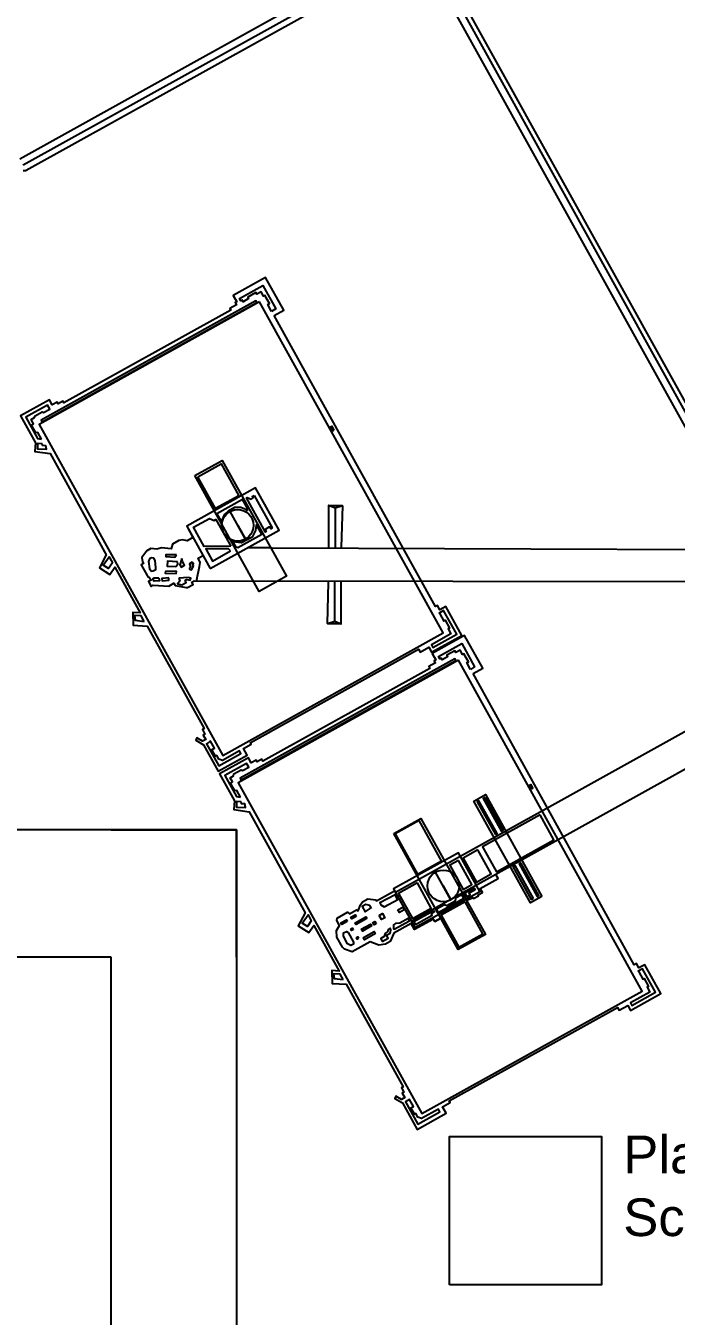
# Model space of a CAD drawing. Header units: millimetres. Extents: x 3191 to 879702, y -27549 to 222194.
# Drawn here: x 752910 to 758092, y 18886 to 29160 of the extents above; entities that cross this region are included whole.
import ezdxf

# ---------------------------------------------------------------- set-up
doc = ezdxf.new("R2010")
doc.units = ezdxf.units.MM
doc.header["$MEASUREMENT"] = 0
doc.layers.add('Granulator', color=11, linetype='Continuous')
doc.layers.add('Worker-Walkway', color=8, linetype='Continuous')
doc.styles.get("Standard").update_dxf_attribs({"font": 'arial.ttf'})

msp = doc.modelspace()

# ---------------------------------------------------------------- linework, layer by layer
at = {"layer": 'Granulator'}
for points in [[(760322.24655, 25348.25233), (759160.59611, 24703.04966), (759136.77377, 24689.81828), (759106.0477, 24677.64097), (759079.80771, 24678.39817), (759034.12003, 24686.20691), (758991.205, 24708.9461), (758958.24704, 24738.57392), (756206.54482, 29692.8561), (756200.07235, 29704.50941), (756181.63249, 29730.51196), (756140.1924, 29768.42475), (756086.6674, 29789.63328), (756051.8714, 29804.21842), (756023.07341, 29808.10367), (755974.38695, 29809.77879), (755927.59611, 29802.07521), (755878.93218, 29775.04634), (752862.61934, 28099.72902)], [(752888.8571, 28052.48942), (752888.8571, 28052.48942), (755901.19824, 29725.60078), (755927.75113, 29740.34876), (755990.07635, 29757.4157), (756043.23765, 29750.6678), (756107.0803, 29727.47015), (756150.79603, 29694.63721), (756171.72026, 29671.24749), (758923.3113, 24717.16547), (758953.36454, 24672.58671), (758997.21989, 24644.3647), (759040.54557, 24628.78818), (759078.96203, 24624.46402), (759121.8859, 24628.58075), (759151.6359, 24633.99761), (760348.69224, 25298.86539)], [(760375.55083, 25253.69653), (759201.77213, 24601.7576), (759159.5017, 24578.2798), (759126.38389, 24574.07245), (759064.49244, 24572.30342), (759006.45853, 24584.01781), (758953.68413, 24606.68734), (758894.37554, 24656.44389), (756132.84916, 29628.41391), (756119.14994, 29653.07858), (756093.67436, 29677.47777), (756066.71196, 29692.58307), (756030.21742, 29706.08108), (755985.92801, 29707.77879), (755955.97511, 29697.11897), (755894.97591, 29663.23886), (752913.86108, 28007.47119)], [(752888.8571, 28007.47119), (752913.86108, 28007.47119)], [(754888.85909, 26854.68816), (754965.06095, 26897.01211), (754820.36423, 27157.53026), (754562.40593, 27014.25534), (754590.80043, 26963.13267), (754579.11162, 26956.64048), (754589.11704, 26938.62628), (754536.51386, 26909.40948), (754544.08575, 26895.77674), (753214.27547, 26157.17491), (753206.333, 26171.47488), (753168.97019, 26150.72286), (753161.31864, 26164.49904), (753121.19984, 26142.2163), (753098.58528, 26182.93251), (752868.44472, 26055.10809), (752987.71595, 25840.36708), (752982.85305, 25771.17054), (753104.31071, 25754.50915), (753551.7416, 24948.93547), (753496.29901, 24845.83334), (753579.74242, 24792.11083), (753618.96431, 24849.40396), (753821.33945, 24485.03912), (753763.03839, 24488.81174), (753766.9059, 24387.66273), (753876.35349, 24381.30903), (754330.28937, 23564.02349), (754317.28571, 23556.80101), (754337.61824, 23520.19346), (754324.2725, 23512.78098), (754343.7436, 23477.72438), (754318.60554, 23463.76223), (754273.27313, 23490.5438), (754264.85622, 23472.06684), (754325.52868, 23435.94395), (754442.64922, 23225.07512), (754672.93714, 23352.9814), (754643.81659, 23405.41129), (754704.64562, 23439.19689), (754698.09778, 23450.98591), (756039.63371, 24196.10039), (756052.29452, 24173.30532), (756121.68799, 24211.84776), (756143.58532, 24172.42288), (756383.71917, 24305.79777), (756255.66068, 24536.35975), (756209.23172, 24510.57222), (756190.106, 24545.00698), (756173.13239, 24535.57952), (754888.85909, 26854.68816)], [(754868.69101, 26885.52153), (754837.72507, 26941.27393), (754850.95942, 26948.62453), (754815.61976, 27012.25157), (754805.22122, 27006.47602), (754785.8018, 27041.43957), (754751.45549, 27022.36298), (754743.75781, 27036.22221), (754679.16144, 27000.34417), (754685.80937, 26988.37495), (754641.69519, 26963.8731), (754633.9975, 26977.73233), (754622.96918, 26971.60699), (754612.64711, 26990.19128), (754797.61214, 27092.92436), (754901.00699, 26906.76786), (754868.69101, 26885.52153)], [(753035.38072, 25870.02558), (753006.38571, 25922.22943), (752989.15855, 25919.82973), (752956.58369, 25978.47889), (752971.19913, 25991.65616), (752952.54156, 26025.24804), (752979.9444, 26040.4681), (752983.60157, 26055.1492), (753040.33785, 26086.66161), (753052.58489, 26082.07904), (753101.26285, 26109.11571), (753084.43857, 26139.40686), (752911.00447, 26043.07827), (753004.43322, 25874.86516), (753035.38072, 25870.02558)], [(755365.43689, 25940.42613), (755356.34705, 25935.37746), (755338.96487, 25966.67309), (755348.05471, 25971.72175), (755365.43689, 25940.42613)], [(753040.2776, 25833.10973), (753002.42292, 25834.43245), (753003.12755, 25791.39301), (753074.71843, 25788.5685), (753069.21016, 25816.71174), (753042.42236, 25817.85599), (753040.2776, 25833.10973)], [(754681.40424, 25307.87034), (754636.82631, 25388.13036), (754432.75621, 25274.78596)], [(754729.65606, 25419.99902), (754872.67706, 25162.49791), (754861.38646, 25156.2269), (754853.02802, 25171.2758), (754816.22834, 25150.83656), (754826.21208, 25132.8614), (754818.68531, 25128.68089), (754667.53806, 25400.81286), (754672.97372, 25403.83192), (754704.98033, 25391.52471), (754721.28906, 25400.58289), (754715.02004, 25411.8699), (754729.65606, 25419.99902)], [(754432.75621, 25274.78596), (754463.86786, 25218.7712), (754474.69533, 25224.78498), (754495.48151, 25272.40041), (754524.12476, 25297.7527), (754575.97359, 25326.55052), (754623.02058, 25326.49846), (754664.54069, 25312.43077), (754670.55307, 25301.60582), (754681.50508, 25307.68878)], [(754598.83861, 25182.56937), (754660.04252, 25072.37523), (754537.63469, 25292.76351)], [(755432.14706, 25337.64799), (755322.57353, 25339.94061), (755322.68006, 25015.7844), (755322.68504, 25000.63455)], [(755322.57353, 25339.94061), (755432.14706, 25337.64799), (755423.26102, 25009.73308), (755423.00359, 25000.23337)], [(755432.14706, 25337.64799), (755375.0461, 25318.64108), (755322.57353, 25339.94061)], [(755375.0461, 25318.64108), (755373.92904, 25009.53279), (755373.89614, 25000.42976)], [(754192.65765, 25176.06352), (754242.15575, 25086.94502), (754194.8742, 25060.68395), (754161.12479, 25067.8426), (754130.32093, 25061.75666), (754079.75711, 25033.67255), (754068.69931, 24995.01268), (753991.55643, 25002.87176), (753955.04085, 24994.16458), (753905.46848, 24998.04641), (753873.86588, 24980.49372), (753835.46589, 24925.54576), (753839.24901, 24892.92478), (753847.20333, 24878.60347), (753829.50608, 24868.77409), (753876.76336, 24783.69007), (753882.61212, 24773.1597), (753894.12682, 24771.28844), (753907.92991, 24746.43677), (753886.8618, 24734.73514), (753907.91685, 24696.82672), (753916.34445, 24701.50757), (753925.6141, 24706.65611), (754050.64596, 24698.94001), (754090.67617, 24721.17355), (754099.79999, 24704.74662), (754189.15921, 24688.79153), (754198.63969, 24687.09879), (754243.51962, 24712.02595), (754232.61165, 24731.66512), (754251.15183, 24741.96269), (760433.69203, 24732.4576)], [(754542.91375, 25016.02503), (754332.5926, 25013.73555), (754246.89808, 25168.02362), (754373.63481, 25238.4156), (754410.81662, 25222.26677), (754425.01495, 25230.15279), (754543.7023, 25016.463)], [(754561.38932, 25046.50603), (754579.63772, 25013.65083), (754598.38943, 25006.52572), (754789.80936, 25112.84398), (754748.78707, 25186.70226), (754744.31715, 25184.21958), (754740.24586, 25141.37474), (754713.79591, 25089.88422), (754629.12962, 25042.85896), (754558.5869, 25052.17155), (754561.38932, 25046.50603)], [(754540.63195, 24978.57325), (754526.23589, 24997.05959), (754343.49025, 24995.29695), (754397.94328, 24897.25739), (754540.63195, 24978.57325)], [(754860.92228, 25002.4812), (754683.52895, 25003.07367), (754676.22362, 25003.09807)], [(760367.78077, 24980.45864), (760382.79046, 24979.75053), (760394.03242, 24979.22017), (760367.78077, 24980.45864), (754873.2132, 25002.43204), (754860.92228, 25002.4812)], [(753579.33367, 24921.78781), (753599.86763, 24884.81759), (753568.92618, 24840.08504), (753527.78863, 24866.95567), (753574.37162, 24933.14148), (753579.33367, 24921.78781)], [(753947.32403, 24843.27296), (753939.75621, 24903.55423), (753930.16448, 24920.82358), (753912.2833, 24925.22208), (753894.58605, 24915.39269), (753887.51214, 24894.37789), (753894.79889, 24835.59456), (753911.50603, 24818.41916), (753926.1119, 24819.91767), (753945.07311, 24830.44908), (753947.32403, 24843.27296)], [(754109.60002, 24947.183), (754026.74408, 24947.4597), (754024.96131, 24933.79294), (754098.73555, 24929.02325), (754109.60002, 24947.183)], [(754117.59084, 24892.09766), (754039.51018, 24896.67951), (754037.58024, 24856.47615), (754106.90808, 24854.7484), (754121.84526, 24873.51674), (754117.59084, 24892.09766)], [(754154.67193, 24917.653), (754137.57354, 24869.0248), (754147.86712, 24850.4918), (754153.34488, 24853.53425), (754175.67696, 24865.93791), (754159.30067, 24895.42249), (754154.67193, 24917.653)], [(754236.95967, 24890.60585), (754213.36363, 24877.50016), (754221.45475, 24850.02771), (754214.14869, 24839.35592), (754219.06166, 24830.51041), (754231.18534, 24829.52855), (754245.2834, 24857.75104), (754238.03093, 24870.80869), (754246.0375, 24875.25569), (754236.95967, 24890.60585)], [(754272.24501, 24752.87942), (754270.69153, 24745.54467), (754269.92676, 24741.93383), (754272.24501, 24752.87942), (754293.89573, 24855.10325), (754300.75361, 24887.48272), (754282.49153, 24920.36255), (754322.37511, 24942.51465)], [(753970.52186, 24765.76977), (753974.40078, 24740.91758), (753932.64409, 24738.66903), (753921.88261, 24758.04445), (753934.94503, 24765.29957), (753970.52186, 24765.76977)], [(754049.53992, 24764.46375), (753992.80257, 24759.40561), (753995.93474, 24741.85543), (754049.25372, 24746.11666), (754049.53992, 24764.46375)], [(754023.10534, 24817.02125), (754021.32257, 24803.35449), (754109.13944, 24798.11761), (754111.85961, 24815.0602), (754023.10534, 24817.02125)], [(754130.71087, 24763.25117), (754137.77332, 24739.61662), (754118.01248, 24717.61796), (754153.49401, 24710.31846), (754186.78249, 24728.80751), (754178.82817, 24743.12882), (754194.41852, 24751.78799), (754218.61817, 24745.9385), (754224.38078, 24762.36689), (754204.34584, 24766.67146), (754130.71087, 24763.25117)], [(755423.65658, 24397.77118), (755314.08305, 24400.0638), (755322.96909, 24727.97871), (755323.22652, 24737.47842)], [(755314.08305, 24400.0638), (755423.65658, 24397.77118), (755423.55005, 24721.92739), (755423.54508, 24737.07724)], [(755371.18402, 24419.07071), (755372.30108, 24728.17899), (755372.33397, 24737.28203)], [(753852.63189, 24417.89558), (753828.50094, 24461.34197), (753777.57579, 24464.16301), (753781.30056, 24426.54507), (753852.63189, 24417.89558)], [(756208.0416, 24479.5157), (756240.6873, 24420.739), (756251.33144, 24426.65095), (756286.22841, 24363.82096), (756275.58427, 24357.909), (756297.53555, 24318.38699), (756142.42936, 24232.23807), (756153.96782, 24211.46374), (756343.03525, 24316.47538), (756238.90729, 24503.9518), (756204.43905, 24484.80749), (756208.0416, 24479.5157)], [(755314.08305, 24400.0638), (755371.18402, 24419.07071), (755423.65658, 24397.77118)], [(756474.05662, 24002.96797), (756550.25847, 24045.29192), (756405.56175, 24305.81008), (756147.60346, 24162.53515), (756175.99796, 24111.41248), (756164.30914, 24104.92029), (756174.31457, 24086.90609), (756121.71139, 24057.68929), (756129.28327, 24044.05655), (754799.47299, 23305.45472), (754791.53052, 23319.75469), (754754.16771, 23299.00267), (754746.51616, 23312.77885), (754706.39737, 23290.49611), (754683.78281, 23331.21233), (754453.64225, 23203.3879), (754572.91347, 22988.64689), (754568.05057, 22919.45036), (754689.50824, 22902.78896), (755136.93913, 22097.21528), (755081.49654, 21994.11315), (755164.93995, 21940.39064), (755204.16184, 21997.68377), (755406.53697, 21633.31893), (755348.23592, 21637.09155), (755352.10343, 21535.94254), (755461.55101, 21529.58884), (755915.48689, 20712.3033), (755902.48324, 20705.08082), (755922.81577, 20668.47327), (755909.47003, 20661.06079), (755928.94113, 20626.00419), (755903.80307, 20612.04204), (755858.47066, 20638.82361), (755850.05374, 20620.34665), (755910.7262, 20584.22376), (756027.84674, 20373.35493), (756258.13467, 20501.26121), (756229.01411, 20553.6911), (756289.84315, 20587.4767), (756283.2953, 20599.26572), (757624.83123, 21344.3802), (757637.49205, 21321.58513), (757706.88551, 21360.12757), (757728.78284, 21320.70269), (757968.9167, 21454.07758), (757840.85821, 21684.63956), (757794.42924, 21658.85203), (757775.30352, 21693.28679), (757758.32992, 21683.85933), (756474.05662, 24002.96797)], [(756453.88854, 24033.80134), (756422.9226, 24089.55374), (756436.15694, 24096.90435), (756400.81728, 24160.53138), (756390.41874, 24154.75583), (756370.99933, 24189.71938), (756336.65301, 24170.64279), (756328.95533, 24184.50202), (756264.35896, 24148.62398), (756271.00689, 24136.65476), (756226.89271, 24112.15291), (756219.19503, 24126.01214), (756208.1667, 24119.8868), (756197.84463, 24138.47109), (756382.80967, 24241.20417), (756486.20452, 24055.04767), (756453.88854, 24033.80134)], [(754374.15865, 23458.0084), (754349.68985, 23444.41797), (754447.90324, 23267.59038), (754624.2863, 23365.55687), (754612.39894, 23386.95939), (754476.28817, 23311.3609), (754447.40766, 23321.32538), (754431.27464, 23350.37195), (754422.09797, 23345.27505), (754393.51136, 23396.74359), (754412.88308, 23407.50301), (754381.54882, 23463.91855), (754376.6105, 23461.17572), (754374.15865, 23458.0084)], [(754620.57824, 23018.30539), (754591.58323, 23070.50924), (754574.35607, 23068.10954), (754541.78121, 23126.7587), (754556.39665, 23139.93597), (754537.73908, 23173.52785), (754565.14193, 23188.74791), (754568.79909, 23203.42901), (754625.53537, 23234.94142), (754637.78241, 23230.35885), (754686.46038, 23257.39552), (754669.6361, 23287.68667), (754496.20199, 23191.35808), (754589.63075, 23023.14497), (754620.57824, 23018.30539)], [(756950.63442, 23088.70594), (756941.54458, 23083.65728), (756924.1624, 23114.9529), (756933.25223, 23120.00157), (756950.63442, 23088.70594)], [(754625.47512, 22981.38954), (754587.62045, 22982.71226), (754588.32508, 22939.67282), (754659.91596, 22936.84831), (754654.40768, 22964.99155), (754627.61988, 22966.1358), (754625.47512, 22981.38954)], [(756236.32175, 22312.32516), (756297.52566, 22202.13102), (756175.11783, 22422.51931)], [(756444.84887, 22205.51811), (756471.64911, 22220.40347), (756476.77157, 22211.18077), (756518.07013, 22234.11877), (756514.16734, 22241.14553), (756547.55756, 22259.69109), (756530.23841, 22290.87324), (756674.34346, 22370.91191), (756656.21153, 22403.55742)], [(756201.22635, 22045.4772), (756168.71502, 22027.41979), (756216.28507, 22053.8411), (756168.71502, 22027.41979), (756157.49421, 22047.62221), (756007.23863, 21964.16741), (755980.40641, 22012.4773), (755842.45189, 21935.85474), (755814.27216, 21869.6329), (755775.60943, 21848.15888), (755723.57707, 21839.37214), (755653.54314, 21867.13526), (755509.87754, 21787.34066), (755449.16539, 21807.63797), (755433.64771, 21823.15536), (755389.00876, 21903.52523), (755385.75253, 21958.03369), (755408.80085, 21997.26984), (755387.57915, 22035.47828), (755390.31746, 22055.38866), (755473.79347, 22101.75281), (755488.92088, 22090.04185), (755545.59577, 22121.52015), (755559.2606, 22112.44454), (755576.06378, 22160.85414), (755591.93262, 22184.03486), (755635.42754, 22208.19276), (755699.12122, 22202.19358), (755704.48771, 22192.53151), (755848.1475, 22272.32288)], [(755871.9325, 22207.16255), (755852.79695, 22241.61502), (755730.34602, 22177.57082), (755739.83741, 22160.48211), (755766.60484, 22145.41581), (755873.31024, 22204.68202), (755871.9325, 22207.16255)], [(756384.3789, 22241.60499), (756334.294, 22213.78689), (756330.57786, 22190.46063), (756264.23686, 22153.61358), (756244.7642, 22161.76188), (756182.37736, 22127.11104), (756196.7691, 22101.19953), (756398.86738, 22213.44874), (756384.3789, 22241.60499)], [(756481.96213, 22294.65534), (756408.5917, 22253.90401), (756424.4469, 22225.35763), (756449.9288, 22239.51076), (756441.14758, 22255.32084), (756489.03611, 22281.91904), (756481.96213, 22294.65534)], [(756444.84887, 22205.51811), (756422.57725, 22193.14803)], [(755664.29242, 22131.50663), (755650.5148, 22156.31246), (755618.90437, 22162.55845), (755591.05594, 22147.0909), (755613.71259, 22106.29889), (755660.92459, 22137.57022)], [(756160.26313, 22113.10424), (756002.09922, 22025.25701), (756014.29566, 22003.29801), (756148.73546, 22077.96843), (756141.90526, 22090.26581), (756166.94772, 22104.17486), (756160.26313, 22113.10424)], [(755164.5312, 22070.06762), (755185.06516, 22033.0974), (755154.12371, 21988.36485), (755112.98616, 22015.23548), (755159.56914, 22081.4213), (755164.5312, 22070.06762)], [(755964.47479, 22037.77645), (755956.66744, 22051.83313), (755891.04482, 22015.38508), (755855.3579, 22011.43277), (755840.19296, 22003.00988), (755838.80792, 21976.27394), (755843.85979, 21967.17833), (755966.00555, 22035.0204), (755964.47479, 22037.77645)], [(755479.5073, 21939.80189), (755521.14648, 21864.83292), (755520.13178, 21849.12206), (755501.10653, 21838.55508), (755474.30709, 21851.07945), (755440.32222, 21912.26725), (755442.1981, 21937.47268), (755464.53106, 21949.87683), (755479.5073, 21939.80189)], [(755749.97907, 21869.23288), (755796.30015, 21894.96048), (755783.13488, 21918.6638), (755813.74105, 21935.66305), (755819.78154, 21962.46057), (755813.35193, 21974.03671), (755796.53358, 21964.69548), (755792.76, 21944.20653), (755773.45933, 21933.48657), (755765.61153, 21909.2921), (755737.76309, 21893.82455), (755749.97907, 21869.23288)], [(755437.82942, 21566.17539), (755413.69846, 21609.62178), (755362.77331, 21612.44282), (755366.49808, 21574.82488), (755437.82942, 21566.17539)], [(757793.23913, 21627.79551), (757825.88482, 21569.01881), (757836.52896, 21574.93076), (757871.42593, 21512.10077), (757860.78179, 21506.18882), (757882.73307, 21466.6668), (757727.62688, 21380.51788), (757739.16534, 21359.74355), (757928.23277, 21464.75519), (757824.10481, 21652.23161), (757789.63658, 21633.0873), (757793.23913, 21627.79551)], [(755959.35617, 20606.28821), (755934.88737, 20592.69778), (756033.10077, 20415.87019), (756209.48383, 20513.83668), (756197.59646, 20535.2392), (756061.4857, 20459.64071), (756032.60518, 20469.60519), (756016.47217, 20498.65176), (756007.29549, 20493.55486), (755978.70889, 20545.0234), (755998.0806, 20555.78282), (755966.74634, 20612.19836), (755961.80802, 20609.45553), (755959.35617, 20606.28821)]]:
    msp.add_lwpolyline(points, dxfattribs=at)
for points in [[(754773.09953, 26961.43475), (753015.81171, 25985.40379), (754479.37735, 23350.3377), (756236.66517, 24326.36866)], [(753041.2094, 26007.88859), (754751.18513, 26957.64151), (754743.85602, 26970.83715), (753033.88029, 26021.08423)], [(754256.70826, 25579.60975), (754473.49695, 25700.0183), (754986.24527, 24776.84433), (754769.45658, 24656.43578)], [(754281.56245, 25568.98226), (754466.71256, 25671.81814), (754607.24052, 25418.8056), (754422.09041, 25315.96972)], [(754380.29333, 24838.23621), (754929.06749, 25143.95661), (754741.43181, 25481.78391), (754192.65765, 25176.06352)], [(760200.89539, 24372.34202), (755985.11941, 22030.82014), (755856.47498, 22262.43707), (760072.25097, 24603.95894)], [(756358.29705, 24109.71456), (754601.00923, 23133.6836), (756064.57488, 20498.61752), (757821.8627, 21474.64847)], [(754626.40692, 23156.1684), (756336.38265, 24105.92132), (756329.05354, 24119.11697), (754619.07781, 23169.36404)], [(757022.5879, 22227.99644), (756930.24778, 22176.70898), (756480.14286, 22987.09709), (756572.48298, 23038.38455)], [(756651.56566, 22720.54321), (756665.13244, 22728.07846), (756520.54488, 22988.40008), (756506.9781, 22980.86483)], [(756569.12724, 23015.38364), (756554.2465, 23007.11859), (756699.07708, 22746.35942), (756713.95782, 22754.62446)], [(755841.90578, 22727.88957), (756058.69447, 22848.29811), (756571.44279, 21925.12414), (756354.6541, 21804.71559)], [(756044.94152, 22833.22718), (755853.80052, 22727.06385), (756031.95496, 22406.30699), (756223.09596, 22512.47033)], [(757007.74627, 22877.5943), (756549.93431, 22623.31686), (756660.25843, 22424.6846), (757118.0704, 22678.96204)], [(756010.77955, 21979.5132), (756528.30567, 22266.95702), (756356.78198, 22575.77561), (755839.25585, 22288.33179)], [(756357.02617, 22514.40037), (756287.43535, 22475.74831), (756394.11433, 22283.67892), (756463.70515, 22322.33098)], [(756512.30344, 22597.78222), (756395.44335, 22532.87591), (756501.15047, 22342.55628), (756618.01056, 22407.46259)], [(756952.75868, 22211.25918), (756938.75245, 22203.47985), (756793.19279, 22465.55169), (756807.19902, 22473.33101)], [(756854.15281, 22494.99545), (756840.14746, 22487.21661), (756983.83325, 22228.51858), (756997.8386, 22236.29742)], [(756029.91232, 22335.38242), (755879.65674, 22251.92762), (755990.64465, 22052.10025), (756140.90023, 22135.55505)], [(755726.17535, 22077.11721), (755751.54147, 22091.20603), (755770.37097, 22057.3046), (755745.00485, 22043.21578)], [(755875.17867, 22121.28728), (755913.78, 22142.7272), (755925.41451, 22121.77993), (755886.81317, 22100.34002)], [(756409.77876, 22184.64915), (756218.66408, 22078.50043), (756360.63078, 21822.89751), (756551.74547, 21929.04622)], [(755471.76353, 22028.47031), (755427.92389, 22004.12095), (755420.4226, 22017.6266), (755464.26223, 22041.97597)], [(755541.03193, 22068.74643), (755507.39347, 22050.06299), (755500.19848, 22063.01716), (755533.83694, 22081.7006)], [(755627.46936, 22051.47854), (755542.54694, 22004.31102), (755535.0459, 22017.81622), (755619.96832, 22064.98374)], [(755583.21578, 21968.11332), (755655.18015, 22008.08369), (755663.75288, 21992.64899), (755591.78851, 21952.67861)], [(755700.6988, 22009.92369), (755685.53386, 22001.5008), (755675.27709, 22019.96752), (755690.44203, 22028.39042)], [(755518.64328, 21962.90358), (755506.23608, 21956.01238), (755499.9595, 21967.31301), (755512.3667, 21974.2042)], [(755561.78574, 21895.62218), (755549.65309, 21888.88348), (755543.83584, 21899.35711), (755555.96849, 21906.09581)], [(755696.45152, 21931.82832), (755609.04679, 21883.28207), (755599.40238, 21900.64629), (755686.80711, 21949.19253)], [(756286.08512, 19135.04747), (756286.08512, 20317.68898), (757498.08887, 20317.68898), (757498.08887, 19135.04747)]]:
    msp.add_lwpolyline(points, close=True, dxfattribs=at)
for centre in [(754598.83861, 25182.56937), (756236.32175, 22312.32516)]:
    msp.add_circle(centre, 126.05026, dxfattribs=at)
at = {"layer": 'Worker-Walkway'}
for points in [[(753591.18204, 21745.40637), (751950.2171, 21745.40637), (751950.2171, 22761.35556), (754585.68255, 22761.35556), (754585.68255, 21745.40637)], [(753591.18204, 22758.18888), (754588.18204, 22758.18888), (754588.18204, 18140.68898)], [(753591.18204, 18140.68898), (753591.18204, 21745.40637)]]:
    msp.add_lwpolyline(points, dxfattribs=at)

# ---------------------------------------------------------------- texts
at = {"insert": (757670.18255, 20323.68898), "char_height": 300, "attachment_point": 1}
msp.add_mtext('Platform Digital\\PScale', dxfattribs=at)

doc.saveas('drawing.dxf')
